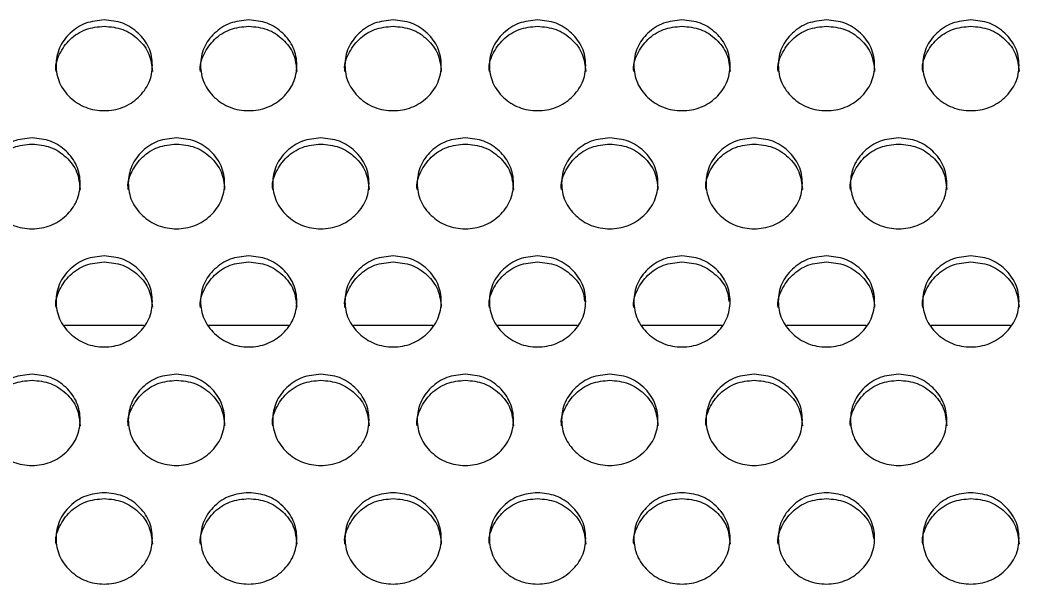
# Model space of a CAD drawing. Header units: millimetres. Extents: x 0.6 to 29.2, y 0.5 to 20.5.
# Drawn here: x 16.568 to 17.121, y 11.804 to 12.116 of the extents above; entities that cross this region are included whole.
import ezdxf

# ---------------------------------------------------------------- set-up
doc = ezdxf.new("R2010")
doc.units = ezdxf.units.MM

msp = doc.modelspace()

# ---------------------------------------------------------------- linework, layer by layer
for p, q in [((16.6367, 11.94654), (16.59267, 11.94654)), ((16.7167, 11.94654), (16.67267, 11.94654)), ((16.7967, 11.94654), (16.75267, 11.94654)), ((16.8767, 11.94654), (16.83267, 11.94654)), ((16.9567, 11.94654), (16.91267, 11.94654)), ((17.0367, 11.94654), (16.99267, 11.94654)), ((17.1167, 11.94654), (17.07267, 11.94654))]:
    msp.add_line(p, q)
for points, knots in [([(16.61468, 12.11568), (16.61819, 12.11535), (16.62521, 12.11468), (16.63397, 12.10871), (16.64011, 12.10053), (16.64197, 12.09061), (16.64011, 12.08071), (16.63398, 12.07246), (16.62522, 12.06669), (16.61468, 12.06494), (16.60415, 12.06669), (16.59538, 12.07246), (16.58926, 12.08071), (16.5874, 12.09061), (16.58926, 12.10052), (16.59539, 12.10871), (16.60415, 12.11466), (16.61117, 12.11534), (16.61468, 12.11568)], [0, 0, 0, 0, 0.062437, 0.124972, 0.18753, 0.249981, 0.31254, 0.374985, 0.437549, 0.499993, 0.562544, 0.624996, 0.687552, 0.750004, 0.812563, 0.87501, 0.937472, 1, 1, 1, 1]), ([(16.69468, 12.11568), (16.69819, 12.11535), (16.70521, 12.11468), (16.71397, 12.10871), (16.72011, 12.10053), (16.72197, 12.09061), (16.72011, 12.08071), (16.71398, 12.07246), (16.70522, 12.06669), (16.69468, 12.06494), (16.68415, 12.06669), (16.67538, 12.07246), (16.66926, 12.08071), (16.6674, 12.09061), (16.66926, 12.10052), (16.67538, 12.10871), (16.68415, 12.11466), (16.69117, 12.11534), (16.69468, 12.11568)], [0, 0, 0, 0, 0.0624372, 0.1249724, 0.1875301, 0.2499806, 0.3125403, 0.3749847, 0.4375488, 0.4999923, 0.5625444, 0.6249967, 0.6875525, 0.7500041, 0.8125628, 0.8750095, 0.9374719, 1, 1, 1, 1]), ([(16.77468, 12.11568), (16.77819, 12.11535), (16.78521, 12.11468), (16.79397, 12.10871), (16.80011, 12.10053), (16.80197, 12.09061), (16.80011, 12.08071), (16.79398, 12.07246), (16.78522, 12.06669), (16.77468, 12.06494), (16.76415, 12.06669), (16.75538, 12.07246), (16.74926, 12.08071), (16.7474, 12.09061), (16.74926, 12.10052), (16.75539, 12.10871), (16.76415, 12.11466), (16.77117, 12.11534), (16.77468, 12.11568)], [0, 0, 0, 0, 0.062437, 0.124972, 0.18753, 0.249981, 0.31254, 0.374985, 0.437549, 0.499993, 0.562545, 0.624997, 0.687553, 0.750004, 0.812563, 0.87501, 0.937472, 1, 1, 1, 1]), ([(16.85468, 12.11568), (16.85819, 12.11535), (16.86521, 12.11468), (16.87397, 12.10871), (16.88011, 12.10053), (16.88197, 12.09061), (16.88011, 12.08071), (16.87398, 12.07246), (16.86522, 12.06669), (16.85468, 12.06494), (16.84415, 12.06669), (16.83538, 12.07246), (16.82926, 12.08071), (16.8274, 12.09061), (16.82926, 12.10052), (16.83539, 12.10871), (16.84415, 12.11466), (16.85117, 12.11534), (16.85468, 12.11568)], [0, 0, 0, 0, 0.062437, 0.124972, 0.18753, 0.249981, 0.31254, 0.374985, 0.437549, 0.499993, 0.562544, 0.624997, 0.687552, 0.750004, 0.812563, 0.875009, 0.937472, 1, 1, 1, 1]), ([(16.93468, 12.11568), (16.93819, 12.11535), (16.94521, 12.11468), (16.95397, 12.10871), (16.96011, 12.10053), (16.96197, 12.09061), (16.96011, 12.08071), (16.95398, 12.07246), (16.94522, 12.06669), (16.93468, 12.06494), (16.92415, 12.06669), (16.91538, 12.07246), (16.90926, 12.08071), (16.9074, 12.09061), (16.90926, 12.10052), (16.91538, 12.10871), (16.92415, 12.11466), (16.93117, 12.11534), (16.93468, 12.11568)], [0, 0, 0, 0, 0.0624372, 0.1249724, 0.1875304, 0.2499808, 0.3125404, 0.3749848, 0.4375489, 0.4999924, 0.5625444, 0.6249968, 0.6875526, 0.7500042, 0.8125628, 0.8750095, 0.9374719, 1, 1, 1, 1]), ([(17.01468, 12.11568), (17.01819, 12.11535), (17.02521, 12.11468), (17.03397, 12.10871), (17.04011, 12.10053), (17.04197, 12.09061), (17.04011, 12.08071), (17.03398, 12.07246), (17.02522, 12.06669), (17.01468, 12.06494), (17.00415, 12.06669), (16.99538, 12.07246), (16.98926, 12.08071), (16.9874, 12.09061), (16.98926, 12.10052), (16.99539, 12.10871), (17.00415, 12.11466), (17.01117, 12.11534), (17.01468, 12.11568)], [0, 0, 0, 0, 0.062437, 0.124972, 0.18753, 0.24998, 0.31254, 0.374985, 0.437548, 0.499993, 0.562545, 0.624996, 0.687552, 0.750004, 0.812563, 0.875009, 0.937471, 1, 1, 1, 1]), ([(17.09468, 12.11568), (17.09819, 12.11535), (17.10521, 12.11468), (17.11397, 12.10871), (17.12011, 12.10053), (17.12197, 12.09061), (17.12011, 12.08071), (17.11398, 12.07246), (17.10522, 12.06669), (17.09468, 12.06494), (17.08415, 12.06669), (17.07538, 12.07246), (17.06926, 12.08071), (17.0674, 12.09061), (17.06926, 12.10052), (17.07538, 12.10871), (17.08415, 12.11466), (17.09117, 12.11534), (17.09468, 12.11568)], [0, 0, 0, 0, 0.062437, 0.124972, 0.18753, 0.249981, 0.31254, 0.374985, 0.437549, 0.499992, 0.562544, 0.624997, 0.687552, 0.750004, 0.812563, 0.875009, 0.937472, 1, 1, 1, 1]), ([(16.58802, 12.08718), (16.58802, 12.08719), (16.58737, 12.09041), (16.58956, 12.09715), (16.59531, 12.10528), (16.60417, 12.11124), (16.61118, 12.11191), (16.61468, 12.11225)], [0, 0, 0, 0, 0.000448, 0.25049, 0.500133, 0.749908, 1, 1, 1, 1]), ([(16.61468, 12.11225), (16.61819, 12.11192), (16.62522, 12.11125), (16.63393, 12.10529), (16.64027, 12.09712), (16.64099, 12.09052), (16.64135, 12.08722)], [0, 0, 0, 0, 0.249958, 0.500262, 0.750581, 1, 1, 1, 1]), ([(16.66802, 12.08718), (16.66802, 12.08719), (16.66737, 12.09041), (16.66956, 12.09715), (16.67531, 12.10528), (16.68417, 12.11124), (16.69118, 12.11191), (16.69468, 12.11225)], [0, 0, 0, 0, 0.000448, 0.250489, 0.500133, 0.749908, 1, 1, 1, 1]), ([(16.69468, 12.11225), (16.69819, 12.11192), (16.70522, 12.11125), (16.71393, 12.10529), (16.72027, 12.09712), (16.72099, 12.09052), (16.72135, 12.08722)], [0, 0, 0, 0, 0.24996, 0.500262, 0.750582, 1, 1, 1, 1]), ([(16.74802, 12.08718), (16.74802, 12.08719), (16.74737, 12.09041), (16.74956, 12.09715), (16.75531, 12.10528), (16.76417, 12.11124), (16.77118, 12.11191), (16.77468, 12.11225)], [0, 0, 0, 0, 0.000448, 0.25049, 0.500134, 0.749908, 1, 1, 1, 1]), ([(16.77468, 12.11225), (16.77819, 12.11192), (16.78522, 12.11125), (16.79393, 12.10529), (16.80027, 12.09712), (16.80099, 12.09052), (16.80135, 12.08722)], [0, 0, 0, 0, 0.24996, 0.500261, 0.750582, 1, 1, 1, 1]), ([(16.82802, 12.08718), (16.82802, 12.08719), (16.82737, 12.09041), (16.82956, 12.09715), (16.83531, 12.10528), (16.84417, 12.11124), (16.85118, 12.11191), (16.85468, 12.11225)], [0, 0, 0, 0, 0.000448, 0.250489, 0.500133, 0.749908, 1, 1, 1, 1]), ([(16.85468, 12.11225), (16.85819, 12.11192), (16.86522, 12.11125), (16.87393, 12.10529), (16.88027, 12.09712), (16.88099, 12.09052), (16.88135, 12.08722)], [0, 0, 0, 0, 0.249958, 0.500262, 0.750581, 1, 1, 1, 1]), ([(16.90802, 12.08718), (16.90802, 12.08719), (16.90737, 12.09041), (16.90956, 12.09715), (16.91531, 12.10528), (16.92417, 12.11124), (16.93118, 12.11191), (16.93468, 12.11225)], [0, 0, 0, 0, 0.000448, 0.250489, 0.500133, 0.749908, 1, 1, 1, 1]), ([(16.93468, 12.11225), (16.93819, 12.11192), (16.94522, 12.11125), (16.95393, 12.10529), (16.96027, 12.09712), (16.96099, 12.09052), (16.96135, 12.08722)], [0, 0, 0, 0, 0.24996, 0.500262, 0.750582, 1, 1, 1, 1]), ([(16.98802, 12.08718), (16.98802, 12.08719), (16.98737, 12.09041), (16.98956, 12.09715), (16.99531, 12.10528), (17.00417, 12.11124), (17.01118, 12.11191), (17.01468, 12.11225)], [0, 0, 0, 0, 0.000448, 0.25049, 0.500133, 0.749906, 1, 1, 1, 1]), ([(17.01468, 12.11225), (17.01819, 12.11192), (17.02522, 12.11125), (17.03393, 12.10529), (17.04027, 12.09712), (17.04099, 12.09052), (17.04135, 12.08722)], [0, 0, 0, 0, 0.249958, 0.500262, 0.750581, 1, 1, 1, 1]), ([(17.06802, 12.08718), (17.06802, 12.08719), (17.06737, 12.09041), (17.06956, 12.09715), (17.07531, 12.10528), (17.08417, 12.11124), (17.09118, 12.11191), (17.09468, 12.11225)], [0, 0, 0, 0, 0.000448, 0.250489, 0.500133, 0.749908, 1, 1, 1, 1]), ([(17.09468, 12.11225), (17.09819, 12.11192), (17.10522, 12.11125), (17.11393, 12.10529), (17.12027, 12.09712), (17.12099, 12.09052), (17.12135, 12.08722)], [0, 0, 0, 0, 0.249958, 0.500262, 0.750581, 1, 1, 1, 1]), ([(16.54802, 12.02192), (16.54802, 12.02192), (16.54736, 12.02514), (16.54956, 12.03191), (16.55531, 12.04004), (16.56417, 12.04601), (16.57118, 12.04669), (16.57468, 12.04703)], [0, 0, 0, 0, 0.0004435, 0.2504867, 0.5001319, 0.7499054, 1, 1, 1, 1]), ([(16.57468, 12.05041), (16.57819, 12.05008), (16.58521, 12.04941), (16.59397, 12.04343), (16.60011, 12.03523), (16.60197, 12.02529), (16.60011, 12.01538), (16.59398, 12.00711), (16.58522, 12.00133), (16.57468, 11.99957), (16.56415, 12.00133), (16.55538, 12.00711), (16.54926, 12.01537), (16.5474, 12.0253), (16.54926, 12.03523), (16.55538, 12.04343), (16.56415, 12.04939), (16.57117, 12.05007), (16.57468, 12.05041)], [0, 0, 0, 0, 0.0624365, 0.1249726, 0.1875295, 0.2499802, 0.3125399, 0.3749843, 0.4375481, 0.4999924, 0.5625446, 0.6249967, 0.6875525, 0.7500041, 0.8125631, 0.8750103, 0.9374712, 1, 1, 1, 1]), ([(16.57468, 12.04703), (16.57819, 12.0467), (16.58522, 12.04603), (16.59393, 12.04006), (16.60027, 12.03187), (16.60099, 12.02526), (16.60135, 12.02196)], [0, 0, 0, 0, 0.249959, 0.500263, 0.750584, 1, 1, 1, 1]), ([(16.62802, 12.02192), (16.62802, 12.02192), (16.62736, 12.02514), (16.62956, 12.03191), (16.63531, 12.04004), (16.64417, 12.04601), (16.65118, 12.04669), (16.65468, 12.04703)], [0, 0, 0, 0, 0.000444, 0.250486, 0.500132, 0.749908, 1, 1, 1, 1]), ([(16.65468, 12.05041), (16.65819, 12.05008), (16.66521, 12.04941), (16.67397, 12.04343), (16.68011, 12.03523), (16.68197, 12.02529), (16.68011, 12.01538), (16.67398, 12.00711), (16.66522, 12.00133), (16.65468, 11.99957), (16.64415, 12.00133), (16.63538, 12.00711), (16.62926, 12.01537), (16.6274, 12.0253), (16.62926, 12.03523), (16.63538, 12.04343), (16.64415, 12.04939), (16.65117, 12.05007), (16.65468, 12.05041)], [0, 0, 0, 0, 0.062437, 0.124973, 0.18753, 0.24998, 0.31254, 0.374984, 0.437548, 0.499992, 0.562544, 0.624997, 0.687552, 0.750004, 0.812563, 0.87501, 0.937472, 1, 1, 1, 1]), ([(16.65468, 12.04703), (16.65819, 12.0467), (16.66522, 12.04603), (16.67393, 12.04006), (16.68027, 12.03187), (16.68099, 12.02526), (16.68135, 12.02196)], [0, 0, 0, 0, 0.249959, 0.500263, 0.750584, 1, 1, 1, 1]), ([(16.70802, 12.02192), (16.70802, 12.02192), (16.70736, 12.02514), (16.70956, 12.03191), (16.71531, 12.04004), (16.72417, 12.04601), (16.73118, 12.04669), (16.73468, 12.04703)], [0, 0, 0, 0, 0.000444, 0.250487, 0.500133, 0.749907, 1, 1, 1, 1]), ([(16.73468, 12.05041), (16.73819, 12.05008), (16.74521, 12.04941), (16.75397, 12.04343), (16.76011, 12.03523), (16.76197, 12.02529), (16.76011, 12.01538), (16.75398, 12.00711), (16.74522, 12.00133), (16.73468, 11.99957), (16.72415, 12.00133), (16.71538, 12.00711), (16.70926, 12.01537), (16.7074, 12.0253), (16.70926, 12.03523), (16.71538, 12.04343), (16.72415, 12.04939), (16.73117, 12.05007), (16.73468, 12.05041)], [0, 0, 0, 0, 0.062437, 0.124973, 0.18753, 0.249981, 0.31254, 0.374984, 0.437549, 0.499993, 0.562545, 0.624997, 0.687553, 0.750004, 0.812563, 0.875011, 0.937472, 1, 1, 1, 1]), ([(16.73468, 12.04703), (16.73819, 12.0467), (16.74522, 12.04603), (16.75393, 12.04006), (16.76027, 12.03187), (16.76099, 12.02526), (16.76135, 12.02196)], [0, 0, 0, 0, 0.249961, 0.500263, 0.750585, 1, 1, 1, 1]), ([(16.78802, 12.02192), (16.78802, 12.02192), (16.78736, 12.02514), (16.78956, 12.03191), (16.79531, 12.04004), (16.80417, 12.04601), (16.81118, 12.04669), (16.81468, 12.04703)], [0, 0, 0, 0, 0.000444, 0.250487, 0.500132, 0.749908, 1, 1, 1, 1]), ([(16.81468, 12.05041), (16.81819, 12.05008), (16.82521, 12.04941), (16.83397, 12.04343), (16.84011, 12.03523), (16.84197, 12.02529), (16.84011, 12.01538), (16.83398, 12.00711), (16.82522, 12.00133), (16.81468, 11.99957), (16.80415, 12.00133), (16.79538, 12.00711), (16.78926, 12.01537), (16.7874, 12.0253), (16.78926, 12.03523), (16.79538, 12.04343), (16.80415, 12.04939), (16.81117, 12.05007), (16.81468, 12.05041)], [0, 0, 0, 0, 0.062437, 0.124973, 0.18753, 0.24998, 0.31254, 0.374984, 0.437548, 0.499993, 0.562544, 0.624997, 0.687552, 0.750004, 0.812563, 0.87501, 0.937472, 1, 1, 1, 1]), ([(16.81468, 12.04703), (16.81819, 12.0467), (16.82522, 12.04603), (16.83393, 12.04006), (16.84027, 12.03187), (16.84099, 12.02526), (16.84135, 12.02196)], [0, 0, 0, 0, 0.249959, 0.500263, 0.750584, 1, 1, 1, 1]), ([(16.86802, 12.02192), (16.86802, 12.02192), (16.86736, 12.02514), (16.86956, 12.03191), (16.87531, 12.04004), (16.88417, 12.04601), (16.89118, 12.04669), (16.89468, 12.04703)], [0, 0, 0, 0, 0.000444, 0.250486, 0.500132, 0.749908, 1, 1, 1, 1]), ([(16.89468, 12.05041), (16.89819, 12.05008), (16.90521, 12.04941), (16.91397, 12.04343), (16.92011, 12.03523), (16.92197, 12.02529), (16.92011, 12.01538), (16.91398, 12.00711), (16.90522, 12.00133), (16.89468, 11.99957), (16.88415, 12.00133), (16.87538, 12.00711), (16.86926, 12.01537), (16.8674, 12.0253), (16.86926, 12.03523), (16.87538, 12.04343), (16.88415, 12.04939), (16.89117, 12.05007), (16.89468, 12.05041)], [0, 0, 0, 0, 0.062437, 0.124973, 0.18753, 0.24998, 0.31254, 0.374985, 0.437548, 0.499992, 0.562544, 0.624997, 0.687553, 0.750004, 0.812563, 0.87501, 0.937472, 1, 1, 1, 1]), ([(16.89468, 12.04703), (16.89819, 12.0467), (16.90522, 12.04603), (16.91393, 12.04006), (16.92027, 12.03187), (16.92099, 12.02526), (16.92135, 12.02196)], [0, 0, 0, 0, 0.2499615, 0.5002637, 0.7505843, 1, 1, 1, 1]), ([(16.94802, 12.02192), (16.94802, 12.02192), (16.94736, 12.02514), (16.94956, 12.03191), (16.95531, 12.04004), (16.96417, 12.04601), (16.97118, 12.04669), (16.97468, 12.04703)], [0, 0, 0, 0, 0.000444, 0.250487, 0.500133, 0.749907, 1, 1, 1, 1]), ([(16.97468, 12.05041), (16.97819, 12.05008), (16.98521, 12.04941), (16.99397, 12.04343), (17.00011, 12.03523), (17.00197, 12.02529), (17.00011, 12.01538), (16.99398, 12.00711), (16.98522, 12.00133), (16.97468, 11.99957), (16.96415, 12.00133), (16.95538, 12.00711), (16.94926, 12.01537), (16.9474, 12.0253), (16.94926, 12.03523), (16.95538, 12.04343), (16.96415, 12.04939), (16.97117, 12.05007), (16.97468, 12.05041)], [0, 0, 0, 0, 0.062437, 0.124973, 0.18753, 0.249981, 0.31254, 0.374984, 0.437548, 0.499993, 0.562545, 0.624997, 0.687553, 0.750005, 0.812563, 0.875011, 0.937472, 1, 1, 1, 1]), ([(16.97468, 12.04703), (16.97819, 12.0467), (16.98522, 12.04603), (16.99393, 12.04006), (17.00027, 12.03187), (17.00099, 12.02526), (17.00135, 12.02196)], [0, 0, 0, 0, 0.249961, 0.500263, 0.750585, 1, 1, 1, 1]), ([(17.02802, 12.02192), (17.02802, 12.02192), (17.02736, 12.02514), (17.02956, 12.03191), (17.03531, 12.04004), (17.04417, 12.04601), (17.05118, 12.04669), (17.05468, 12.04703)], [0, 0, 0, 0, 0.000444, 0.250487, 0.500132, 0.749908, 1, 1, 1, 1]), ([(17.05468, 12.05041), (17.05819, 12.05008), (17.06521, 12.04941), (17.07397, 12.04343), (17.08011, 12.03523), (17.08197, 12.02529), (17.08011, 12.01538), (17.07398, 12.00711), (17.06522, 12.00133), (17.05468, 11.99957), (17.04415, 12.00133), (17.03538, 12.00711), (17.02926, 12.01537), (17.0274, 12.0253), (17.02926, 12.03523), (17.03538, 12.04343), (17.04415, 12.04939), (17.05117, 12.05007), (17.05468, 12.05041)], [0, 0, 0, 0, 0.062437, 0.124973, 0.18753, 0.24998, 0.31254, 0.374984, 0.437548, 0.499993, 0.562544, 0.624997, 0.687552, 0.750004, 0.812563, 0.87501, 0.937472, 1, 1, 1, 1]), ([(17.05468, 12.04703), (17.05819, 12.0467), (17.06522, 12.04603), (17.07393, 12.04006), (17.08027, 12.03187), (17.08099, 12.02526), (17.08135, 12.02196)], [0, 0, 0, 0, 0.249959, 0.500263, 0.750584, 1, 1, 1, 1]), ([(16.58802, 11.95662), (16.58802, 11.95663), (16.58737, 11.95986), (16.58956, 11.96663), (16.59531, 11.97479), (16.60417, 11.98077), (16.61118, 11.98145), (16.61468, 11.98179)], [0, 0, 0, 0, 0.000446, 0.250487, 0.50013, 0.749908, 1, 1, 1, 1]), ([(16.61468, 11.98512), (16.61819, 11.98478), (16.62521, 11.98411), (16.63397, 11.97812), (16.64011, 11.96991), (16.64197, 11.95995), (16.64011, 11.95002), (16.63398, 11.94174), (16.62522, 11.93595), (16.61468, 11.93419), (16.60415, 11.93595), (16.59538, 11.94174), (16.58926, 11.95002), (16.5874, 11.95996), (16.58926, 11.96991), (16.59539, 11.97812), (16.60415, 11.98409), (16.61117, 11.98478), (16.61468, 11.98512)], [0, 0, 0, 0, 0.062437, 0.124973, 0.18753, 0.24998, 0.31254, 0.374984, 0.437548, 0.499992, 0.562544, 0.624997, 0.687552, 0.750004, 0.812563, 0.87501, 0.937472, 1, 1, 1, 1]), ([(16.61468, 11.98179), (16.61819, 11.98145), (16.62522, 11.98078), (16.63393, 11.9748), (16.64027, 11.96659), (16.64099, 11.95997), (16.64135, 11.95667)], [0, 0, 0, 0, 0.249959, 0.500262, 0.750581, 1, 1, 1, 1]), ([(16.66802, 11.95662), (16.66802, 11.95663), (16.66737, 11.95986), (16.66956, 11.96663), (16.67531, 11.97479), (16.68417, 11.98077), (16.69118, 11.98145), (16.69468, 11.98179)], [0, 0, 0, 0, 0.0004464, 0.2504866, 0.5001297, 0.7499075, 1, 1, 1, 1]), ([(16.69468, 11.98512), (16.69819, 11.98478), (16.70521, 11.98411), (16.71397, 11.97812), (16.72011, 11.96991), (16.72197, 11.95995), (16.72011, 11.95002), (16.71398, 11.94174), (16.70522, 11.93595), (16.69468, 11.93419), (16.68415, 11.93595), (16.67538, 11.94174), (16.66926, 11.95002), (16.6674, 11.95996), (16.66926, 11.96991), (16.67538, 11.97812), (16.68415, 11.98409), (16.69117, 11.98478), (16.69468, 11.98512)], [0, 0, 0, 0, 0.062437, 0.124973, 0.18753, 0.24998, 0.31254, 0.374984, 0.437548, 0.499992, 0.562544, 0.624997, 0.687552, 0.750004, 0.812563, 0.87501, 0.937472, 1, 1, 1, 1]), ([(16.69468, 11.98179), (16.69819, 11.98145), (16.70522, 11.98078), (16.71393, 11.9748), (16.72027, 11.96659), (16.72099, 11.95997), (16.72135, 11.95667)], [0, 0, 0, 0, 0.249961, 0.500262, 0.750581, 1, 1, 1, 1]), ([(16.74802, 11.95662), (16.74802, 11.95663), (16.74737, 11.95986), (16.74956, 11.96663), (16.75531, 11.97479), (16.76417, 11.98077), (16.77118, 11.98145), (16.77468, 11.98179)], [0, 0, 0, 0, 0.000446, 0.250487, 0.500131, 0.749907, 1, 1, 1, 1]), ([(16.77468, 11.98512), (16.77819, 11.98478), (16.78521, 11.98411), (16.79397, 11.97812), (16.80011, 11.96991), (16.80197, 11.95995), (16.80011, 11.95002), (16.79398, 11.94174), (16.78522, 11.93595), (16.77468, 11.93419), (16.76415, 11.93595), (16.75538, 11.94174), (16.74926, 11.95002), (16.7474, 11.95996), (16.74926, 11.96991), (16.75539, 11.97812), (16.76415, 11.98409), (16.77117, 11.98478), (16.77468, 11.98512)], [0, 0, 0, 0, 0.062437, 0.124973, 0.18753, 0.249981, 0.31254, 0.374984, 0.437548, 0.499992, 0.562544, 0.624997, 0.687552, 0.750004, 0.812564, 0.87501, 0.937472, 1, 1, 1, 1]), ([(16.77468, 11.98179), (16.77819, 11.98145), (16.78522, 11.98078), (16.79393, 11.9748), (16.80027, 11.96659), (16.80099, 11.95997), (16.80135, 11.95667)], [0, 0, 0, 0, 0.249961, 0.500261, 0.750582, 1, 1, 1, 1]), ([(16.82802, 11.95662), (16.82802, 11.95663), (16.82737, 11.95986), (16.82956, 11.96663), (16.83531, 11.97479), (16.84417, 11.98077), (16.85118, 11.98145), (16.85468, 11.98179)], [0, 0, 0, 0, 0.0004464, 0.2504866, 0.5001297, 0.7499075, 1, 1, 1, 1]), ([(16.85468, 11.98512), (16.85819, 11.98478), (16.86521, 11.98411), (16.87397, 11.97812), (16.88011, 11.96991), (16.88197, 11.95995), (16.88011, 11.95002), (16.87398, 11.94174), (16.86522, 11.93595), (16.85468, 11.93419), (16.84415, 11.93595), (16.83538, 11.94174), (16.82926, 11.95002), (16.8274, 11.95996), (16.82926, 11.96991), (16.83539, 11.97812), (16.84415, 11.98409), (16.85117, 11.98478), (16.85468, 11.98512)], [0, 0, 0, 0, 0.062437, 0.124973, 0.18753, 0.24998, 0.31254, 0.374984, 0.437548, 0.499992, 0.562544, 0.624997, 0.687552, 0.750004, 0.812563, 0.87501, 0.937472, 1, 1, 1, 1]), ([(16.85468, 11.98179), (16.8582, 11.98146), (16.86524, 11.98079), (16.87388, 11.97478), (16.87974, 11.96755), (16.88043, 11.96204), (16.8807, 11.95984)], [0, 0, 0, 0, 0.2723439, 0.5450622, 0.8177989, 1, 1, 1, 1]), ([(16.90802, 11.95662), (16.90802, 11.95663), (16.90737, 11.95986), (16.90956, 11.96663), (16.91531, 11.97479), (16.92417, 11.98077), (16.93118, 11.98145), (16.93468, 11.98179)], [0, 0, 0, 0, 0.0004464, 0.2504866, 0.5001297, 0.7499075, 1, 1, 1, 1]), ([(16.93468, 11.98512), (16.93819, 11.98478), (16.94521, 11.98411), (16.95397, 11.97812), (16.96011, 11.96991), (16.96197, 11.95995), (16.96011, 11.95002), (16.95398, 11.94174), (16.94522, 11.93595), (16.93468, 11.93419), (16.92415, 11.93595), (16.91538, 11.94174), (16.90926, 11.95002), (16.9074, 11.95996), (16.90926, 11.96991), (16.91538, 11.97812), (16.92415, 11.98409), (16.93117, 11.98478), (16.93468, 11.98512)], [0, 0, 0, 0, 0.062437, 0.124973, 0.18753, 0.24998, 0.31254, 0.374984, 0.437548, 0.499992, 0.562544, 0.624997, 0.687552, 0.750004, 0.812563, 0.87501, 0.937472, 1, 1, 1, 1]), ([(16.93468, 11.98179), (16.9382, 11.98146), (16.94524, 11.98079), (16.95388, 11.97478), (16.95974, 11.96755), (16.96043, 11.96204), (16.9607, 11.95984)], [0, 0, 0, 0, 0.272346, 0.545062, 0.8178, 1, 1, 1, 1]), ([(16.98802, 11.95662), (16.98802, 11.95663), (16.98737, 11.95986), (16.98956, 11.96663), (16.99531, 11.97479), (17.00417, 11.98077), (17.01118, 11.98145), (17.01468, 11.98179)], [0, 0, 0, 0, 0.000446, 0.250487, 0.50013, 0.749905, 1, 1, 1, 1]), ([(17.01468, 11.98512), (17.01819, 11.98478), (17.02521, 11.98411), (17.03397, 11.97812), (17.04011, 11.96991), (17.04197, 11.95995), (17.04011, 11.95002), (17.03398, 11.94174), (17.02522, 11.93595), (17.01468, 11.93419), (17.00415, 11.93595), (16.99538, 11.94174), (16.98926, 11.95002), (16.9874, 11.95996), (16.98926, 11.96991), (16.99539, 11.97812), (17.00415, 11.98409), (17.01117, 11.98478), (17.01468, 11.98512)], [0, 0, 0, 0, 0.062437, 0.124973, 0.18753, 0.24998, 0.312539, 0.374984, 0.437548, 0.499992, 0.562544, 0.624997, 0.687552, 0.750004, 0.812563, 0.87501, 0.937471, 1, 1, 1, 1]), ([(17.01468, 11.98179), (17.01819, 11.98145), (17.02522, 11.98078), (17.03393, 11.9748), (17.04027, 11.96659), (17.04099, 11.95997), (17.04135, 11.95667)], [0, 0, 0, 0, 0.249959, 0.500262, 0.750581, 1, 1, 1, 1]), ([(17.06802, 11.95662), (17.06802, 11.95663), (17.06737, 11.95986), (17.06956, 11.96663), (17.07531, 11.97479), (17.08417, 11.98077), (17.09118, 11.98145), (17.09468, 11.98179)], [0, 0, 0, 0, 0.0004464, 0.2504866, 0.5001297, 0.7499075, 1, 1, 1, 1]), ([(17.09468, 11.98512), (17.09819, 11.98478), (17.10521, 11.98411), (17.11397, 11.97812), (17.12011, 11.96991), (17.12197, 11.95995), (17.12011, 11.95002), (17.11398, 11.94174), (17.10522, 11.93595), (17.09468, 11.93419), (17.08415, 11.93595), (17.07538, 11.94174), (17.06926, 11.95002), (17.0674, 11.95996), (17.06926, 11.96991), (17.07538, 11.97812), (17.08415, 11.98409), (17.09117, 11.98478), (17.09468, 11.98512)], [0, 0, 0, 0, 0.062437, 0.124973, 0.18753, 0.24998, 0.31254, 0.374984, 0.437548, 0.499992, 0.562544, 0.624997, 0.687552, 0.750004, 0.812563, 0.87501, 0.937472, 1, 1, 1, 1]), ([(17.09468, 11.98179), (17.09819, 11.98145), (17.10522, 11.98078), (17.11393, 11.9748), (17.12027, 11.96659), (17.12099, 11.95997), (17.12135, 11.95667)], [0, 0, 0, 0, 0.249959, 0.500262, 0.750581, 1, 1, 1, 1]), ([(16.57468, 11.91961), (16.57819, 11.91927), (16.58521, 11.9186), (16.59397, 11.9126), (16.60011, 11.90437), (16.60197, 11.8944), (16.60011, 11.88444), (16.59398, 11.87615), (16.58522, 11.87035), (16.57468, 11.86858), (16.56415, 11.87035), (16.55538, 11.87615), (16.54926, 11.88444), (16.5474, 11.8944), (16.54926, 11.90437), (16.55539, 11.9126), (16.56415, 11.91858), (16.57117, 11.91927), (16.57468, 11.91961)], [0, 0, 0, 0, 0.062437, 0.124973, 0.18753, 0.24998, 0.312539, 0.374985, 0.437548, 0.499992, 0.562544, 0.624996, 0.687553, 0.750005, 0.812563, 0.87501, 0.937471, 1, 1, 1, 1]), ([(16.65468, 11.91961), (16.65819, 11.91927), (16.66521, 11.9186), (16.67397, 11.9126), (16.68011, 11.90437), (16.68197, 11.8944), (16.68011, 11.88444), (16.67398, 11.87615), (16.66522, 11.87035), (16.65468, 11.86858), (16.64415, 11.87035), (16.63538, 11.87615), (16.62926, 11.88444), (16.6274, 11.8944), (16.62926, 11.90437), (16.63539, 11.9126), (16.64415, 11.91858), (16.65117, 11.91927), (16.65468, 11.91961)], [0, 0, 0, 0, 0.0624366, 0.1249727, 0.1875305, 0.2499803, 0.3125397, 0.374985, 0.4375485, 0.4999921, 0.5625441, 0.6249967, 0.687553, 0.7500047, 0.8125634, 0.8750096, 0.9374718, 1, 1, 1, 1]), ([(16.73468, 11.91961), (16.73819, 11.91927), (16.74521, 11.9186), (16.75397, 11.9126), (16.76011, 11.90437), (16.76197, 11.8944), (16.76011, 11.88444), (16.75398, 11.87615), (16.74522, 11.87035), (16.73468, 11.86858), (16.72415, 11.87035), (16.71538, 11.87615), (16.70926, 11.88444), (16.7074, 11.8944), (16.70926, 11.90437), (16.71539, 11.9126), (16.72415, 11.91858), (16.73117, 11.91927), (16.73468, 11.91961)], [0, 0, 0, 0, 0.062437, 0.124973, 0.187531, 0.249981, 0.31254, 0.374985, 0.437549, 0.499993, 0.562545, 0.624997, 0.687553, 0.750005, 0.812564, 0.87501, 0.937472, 1, 1, 1, 1]), ([(16.81468, 11.91961), (16.81819, 11.91927), (16.82521, 11.9186), (16.83397, 11.9126), (16.84011, 11.90437), (16.84197, 11.8944), (16.84011, 11.88444), (16.83398, 11.87615), (16.82522, 11.87035), (16.81468, 11.86858), (16.80415, 11.87035), (16.79538, 11.87615), (16.78926, 11.88444), (16.7874, 11.8944), (16.78926, 11.90437), (16.79539, 11.9126), (16.80415, 11.91858), (16.81117, 11.91927), (16.81468, 11.91961)], [0, 0, 0, 0, 0.062437, 0.124973, 0.18753, 0.24998, 0.31254, 0.374985, 0.437548, 0.499993, 0.562544, 0.624997, 0.687553, 0.750005, 0.812563, 0.87501, 0.937472, 1, 1, 1, 1]), ([(16.89468, 11.91961), (16.89819, 11.91927), (16.90521, 11.9186), (16.91397, 11.9126), (16.92011, 11.90437), (16.92197, 11.8944), (16.92011, 11.88444), (16.91398, 11.87615), (16.90522, 11.87035), (16.89468, 11.86858), (16.88415, 11.87035), (16.87538, 11.87615), (16.86926, 11.88444), (16.8674, 11.8944), (16.86926, 11.90437), (16.87539, 11.9126), (16.88415, 11.91858), (16.89117, 11.91927), (16.89468, 11.91961)], [0, 0, 0, 0, 0.0624372, 0.1249728, 0.1875306, 0.2499804, 0.3125397, 0.374985, 0.4375486, 0.4999921, 0.5625442, 0.6249967, 0.6875531, 0.7500047, 0.8125635, 0.8750096, 0.9374718, 1, 1, 1, 1]), ([(16.97468, 11.91961), (16.97819, 11.91927), (16.98521, 11.9186), (16.99397, 11.9126), (17.00011, 11.90437), (17.00197, 11.8944), (17.00011, 11.88444), (16.99398, 11.87615), (16.98522, 11.87035), (16.97468, 11.86858), (16.96415, 11.87035), (16.95538, 11.87615), (16.94926, 11.88444), (16.9474, 11.8944), (16.94926, 11.90437), (16.95539, 11.9126), (16.96415, 11.91858), (16.97117, 11.91927), (16.97468, 11.91961)], [0, 0, 0, 0, 0.062437, 0.124973, 0.187531, 0.249981, 0.31254, 0.374985, 0.437548, 0.499993, 0.562545, 0.624997, 0.687553, 0.750005, 0.812564, 0.87501, 0.937472, 1, 1, 1, 1]), ([(17.05468, 11.91961), (17.05819, 11.91927), (17.06521, 11.9186), (17.07397, 11.9126), (17.08011, 11.90437), (17.08197, 11.8944), (17.08011, 11.88444), (17.07398, 11.87615), (17.06522, 11.87035), (17.05468, 11.86858), (17.04415, 11.87035), (17.03538, 11.87615), (17.02926, 11.88444), (17.0274, 11.8944), (17.02926, 11.90437), (17.03539, 11.9126), (17.04415, 11.91858), (17.05117, 11.91927), (17.05468, 11.91961)], [0, 0, 0, 0, 0.062437, 0.124973, 0.18753, 0.24998, 0.31254, 0.374985, 0.437548, 0.499993, 0.562544, 0.624997, 0.687553, 0.750005, 0.812563, 0.87501, 0.937472, 1, 1, 1, 1]), ([(16.54802, 11.89112), (16.54802, 11.89112), (16.54737, 11.89436), (16.54956, 11.90114), (16.55531, 11.90931), (16.56417, 11.9153), (16.57118, 11.91599), (16.57468, 11.91633)], [0, 0, 0, 0, 0.0004464, 0.2504899, 0.5001344, 0.749905, 1, 1, 1, 1]), ([(16.57468, 11.91633), (16.57819, 11.91599), (16.58522, 11.91532), (16.59393, 11.90932), (16.60027, 11.90111), (16.60099, 11.89447), (16.60135, 11.89116)], [0, 0, 0, 0, 0.249958, 0.500262, 0.750581, 1, 1, 1, 1]), ([(16.62802, 11.89112), (16.62802, 11.89112), (16.62737, 11.89436), (16.62956, 11.90114), (16.63531, 11.90931), (16.64417, 11.9153), (16.65118, 11.91599), (16.65468, 11.91633)], [0, 0, 0, 0, 0.000446, 0.25049, 0.500134, 0.749907, 1, 1, 1, 1]), ([(16.65468, 11.91633), (16.65819, 11.91599), (16.66522, 11.91532), (16.67393, 11.90932), (16.68027, 11.90111), (16.68099, 11.89447), (16.68135, 11.89116)], [0, 0, 0, 0, 0.249958, 0.500262, 0.750581, 1, 1, 1, 1]), ([(16.70802, 11.89112), (16.70802, 11.89112), (16.70737, 11.89436), (16.70956, 11.90114), (16.71531, 11.90931), (16.72417, 11.9153), (16.73118, 11.91599), (16.73468, 11.91633)], [0, 0, 0, 0, 0.0004464, 0.2504898, 0.500136, 0.749907, 1, 1, 1, 1]), ([(16.73468, 11.91633), (16.73819, 11.91599), (16.74522, 11.91532), (16.75393, 11.90932), (16.76027, 11.90111), (16.76099, 11.89447), (16.76135, 11.89116)], [0, 0, 0, 0, 0.2499602, 0.5002612, 0.7505817, 1, 1, 1, 1]), ([(16.78802, 11.89112), (16.78802, 11.89112), (16.78737, 11.89436), (16.78956, 11.90114), (16.79531, 11.90931), (16.80417, 11.9153), (16.81118, 11.91599), (16.81468, 11.91633)], [0, 0, 0, 0, 0.000446, 0.25049, 0.500135, 0.749907, 1, 1, 1, 1]), ([(16.81468, 11.91633), (16.81819, 11.91599), (16.82522, 11.91532), (16.83393, 11.90932), (16.84027, 11.90111), (16.84099, 11.89447), (16.84135, 11.89116)], [0, 0, 0, 0, 0.249958, 0.500262, 0.750581, 1, 1, 1, 1]), ([(16.86802, 11.89112), (16.86802, 11.89112), (16.86737, 11.89436), (16.86956, 11.90114), (16.87531, 11.90931), (16.88417, 11.9153), (16.89118, 11.91599), (16.89468, 11.91633)], [0, 0, 0, 0, 0.000446, 0.25049, 0.500134, 0.749907, 1, 1, 1, 1]), ([(16.89468, 11.91633), (16.89819, 11.91599), (16.90522, 11.91532), (16.91393, 11.90932), (16.92027, 11.90111), (16.92099, 11.89447), (16.92135, 11.89116)], [0, 0, 0, 0, 0.249961, 0.500262, 0.750581, 1, 1, 1, 1]), ([(16.94802, 11.89112), (16.94802, 11.89112), (16.94737, 11.89436), (16.94956, 11.90114), (16.95531, 11.90931), (16.96417, 11.9153), (16.97118, 11.91599), (16.97468, 11.91633)], [0, 0, 0, 0, 0.0004464, 0.2504898, 0.500136, 0.749907, 1, 1, 1, 1]), ([(16.97468, 11.91633), (16.97819, 11.91599), (16.98522, 11.91532), (16.99393, 11.90932), (17.00027, 11.90111), (17.00099, 11.89447), (17.00135, 11.89116)], [0, 0, 0, 0, 0.2499602, 0.5002612, 0.7505817, 1, 1, 1, 1]), ([(17.02802, 11.89112), (17.02802, 11.89112), (17.02737, 11.89436), (17.02956, 11.90114), (17.03531, 11.90931), (17.04417, 11.9153), (17.05118, 11.91599), (17.05468, 11.91633)], [0, 0, 0, 0, 0.000446, 0.25049, 0.500135, 0.749907, 1, 1, 1, 1]), ([(17.05468, 11.91633), (17.05819, 11.91599), (17.06522, 11.91532), (17.07393, 11.90932), (17.08027, 11.90111), (17.08099, 11.89447), (17.08135, 11.89116)], [0, 0, 0, 0, 0.249958, 0.500262, 0.750581, 1, 1, 1, 1]), ([(16.61468, 11.85408), (16.61819, 11.85374), (16.62521, 11.85307), (16.63397, 11.84705), (16.64011, 11.83881), (16.64197, 11.82882), (16.64011, 11.81885), (16.63398, 11.81054), (16.62522, 11.80473), (16.61468, 11.80296), (16.60415, 11.80473), (16.59538, 11.81054), (16.58926, 11.81885), (16.5874, 11.82882), (16.58926, 11.83881), (16.59539, 11.84705), (16.60415, 11.85305), (16.61117, 11.85373), (16.61468, 11.85408)], [0, 0, 0, 0, 0.062437, 0.124973, 0.18753, 0.24998, 0.31254, 0.374985, 0.437548, 0.499992, 0.562544, 0.624997, 0.687552, 0.750004, 0.812564, 0.87501, 0.937472, 1, 1, 1, 1]), ([(16.69468, 11.85408), (16.69819, 11.85374), (16.70521, 11.85307), (16.71397, 11.84705), (16.72011, 11.83881), (16.72197, 11.82882), (16.72011, 11.81885), (16.71398, 11.81054), (16.70522, 11.80473), (16.69468, 11.80296), (16.68415, 11.80473), (16.67538, 11.81054), (16.66926, 11.81885), (16.6674, 11.82882), (16.66926, 11.83881), (16.67538, 11.84705), (16.68415, 11.85305), (16.69117, 11.85373), (16.69468, 11.85408)], [0, 0, 0, 0, 0.062437, 0.124973, 0.18753, 0.24998, 0.31254, 0.374984, 0.437549, 0.499992, 0.562544, 0.624997, 0.687552, 0.750004, 0.812564, 0.87501, 0.937472, 1, 1, 1, 1]), ([(16.77468, 11.85408), (16.77819, 11.85374), (16.78521, 11.85307), (16.79397, 11.84705), (16.80011, 11.83881), (16.80197, 11.82882), (16.80011, 11.81885), (16.79398, 11.81054), (16.78522, 11.80473), (16.77468, 11.80296), (16.76415, 11.80473), (16.75538, 11.81054), (16.74926, 11.81885), (16.7474, 11.82882), (16.74926, 11.83881), (16.75539, 11.84705), (16.76415, 11.85305), (16.77117, 11.85373), (16.77468, 11.85408)], [0, 0, 0, 0, 0.062437, 0.124973, 0.18753, 0.249981, 0.31254, 0.374985, 0.437549, 0.499993, 0.562545, 0.624997, 0.687553, 0.750005, 0.812564, 0.87501, 0.937472, 1, 1, 1, 1]), ([(16.85468, 11.85408), (16.85819, 11.85374), (16.86521, 11.85307), (16.87397, 11.84705), (16.88011, 11.83881), (16.88197, 11.82882), (16.88011, 11.81885), (16.87398, 11.81054), (16.86522, 11.80473), (16.85468, 11.80296), (16.84415, 11.80473), (16.83538, 11.81054), (16.82926, 11.81885), (16.8274, 11.82882), (16.82926, 11.83881), (16.83539, 11.84705), (16.84415, 11.85305), (16.85117, 11.85373), (16.85468, 11.85408)], [0, 0, 0, 0, 0.062437, 0.124973, 0.18753, 0.24998, 0.31254, 0.374985, 0.437549, 0.499993, 0.562544, 0.624997, 0.687552, 0.750004, 0.812563, 0.87501, 0.937472, 1, 1, 1, 1]), ([(16.93468, 11.85408), (16.93819, 11.85374), (16.94521, 11.85307), (16.95397, 11.84705), (16.96011, 11.83881), (16.96197, 11.82882), (16.96011, 11.81885), (16.95398, 11.81054), (16.94522, 11.80473), (16.93468, 11.80296), (16.92415, 11.80473), (16.91538, 11.81054), (16.90926, 11.81885), (16.9074, 11.82882), (16.90926, 11.83881), (16.91538, 11.84705), (16.92415, 11.85305), (16.93117, 11.85373), (16.93468, 11.85408)], [0, 0, 0, 0, 0.0624373, 0.1249729, 0.1875305, 0.2499806, 0.3125401, 0.3749844, 0.4375488, 0.4999923, 0.5625442, 0.6249969, 0.6875523, 0.7500045, 0.8125636, 0.8750096, 0.9374718, 1, 1, 1, 1]), ([(17.01468, 11.85408), (17.01819, 11.85374), (17.02521, 11.85307), (17.03397, 11.84705), (17.04011, 11.83881), (17.04197, 11.82882), (17.04011, 11.81885), (17.03398, 11.81054), (17.02522, 11.80473), (17.01468, 11.80296), (17.00415, 11.80473), (16.99538, 11.81054), (16.98926, 11.81885), (16.9874, 11.82882), (16.98926, 11.83881), (16.99539, 11.84705), (17.00415, 11.85305), (17.01117, 11.85373), (17.01468, 11.85408)], [0, 0, 0, 0, 0.062437, 0.124973, 0.18753, 0.24998, 0.31254, 0.374984, 0.437548, 0.499992, 0.562544, 0.624997, 0.687552, 0.750004, 0.812563, 0.875009, 0.937471, 1, 1, 1, 1]), ([(17.09468, 11.85408), (17.09819, 11.85374), (17.10521, 11.85307), (17.11397, 11.84705), (17.12011, 11.83881), (17.12197, 11.82882), (17.12011, 11.81885), (17.11398, 11.81054), (17.10522, 11.80473), (17.09468, 11.80296), (17.08415, 11.80473), (17.07538, 11.81054), (17.06926, 11.81885), (17.0674, 11.82882), (17.06926, 11.83881), (17.07538, 11.84705), (17.08415, 11.85305), (17.09117, 11.85373), (17.09468, 11.85408)], [0, 0, 0, 0, 0.0624367, 0.1249729, 0.1875302, 0.2499803, 0.3125399, 0.3749844, 0.4375486, 0.4999921, 0.562544, 0.6249967, 0.6875522, 0.7500044, 0.8125635, 0.8750095, 0.9374717, 1, 1, 1, 1]), ([(16.58802, 11.82559), (16.58802, 11.82559), (16.58736, 11.82884), (16.58956, 11.83563), (16.59531, 11.84382), (16.60417, 11.84982), (16.61118, 11.8505), (16.61468, 11.85084)], [0, 0, 0, 0, 0.000445, 0.250485, 0.500131, 0.749907, 1, 1, 1, 1]), ([(16.61468, 11.85084), (16.61819, 11.85051), (16.62522, 11.84984), (16.63393, 11.84383), (16.64027, 11.8356), (16.64099, 11.82895), (16.64135, 11.82563)], [0, 0, 0, 0, 0.2499581, 0.5002611, 0.7505841, 1, 1, 1, 1]), ([(16.66802, 11.82559), (16.66802, 11.82559), (16.66736, 11.82884), (16.66956, 11.83563), (16.67531, 11.84382), (16.68417, 11.84982), (16.69118, 11.8505), (16.69468, 11.85084)], [0, 0, 0, 0, 0.0004449, 0.2504844, 0.5001306, 0.749907, 1, 1, 1, 1]), ([(16.69468, 11.85084), (16.69819, 11.85051), (16.70522, 11.84984), (16.71393, 11.84383), (16.72027, 11.8356), (16.72099, 11.82895), (16.72135, 11.82563)], [0, 0, 0, 0, 0.24996, 0.500261, 0.750584, 1, 1, 1, 1]), ([(16.74802, 11.82559), (16.74802, 11.82559), (16.74736, 11.82884), (16.74956, 11.83563), (16.75531, 11.84382), (16.76417, 11.84982), (16.77118, 11.8505), (16.77468, 11.85084)], [0, 0, 0, 0, 0.0004449, 0.2504845, 0.5001322, 0.7499069, 1, 1, 1, 1]), ([(16.77468, 11.85084), (16.77819, 11.85051), (16.78522, 11.84984), (16.79393, 11.84383), (16.80027, 11.8356), (16.80099, 11.82895), (16.80135, 11.82563)], [0, 0, 0, 0, 0.24996, 0.500261, 0.750585, 1, 1, 1, 1]), ([(16.82802, 11.82559), (16.82802, 11.82559), (16.82736, 11.82884), (16.82956, 11.83563), (16.83531, 11.84382), (16.84417, 11.84982), (16.85118, 11.8505), (16.85468, 11.85084)], [0, 0, 0, 0, 0.0004449, 0.2504844, 0.5001306, 0.749907, 1, 1, 1, 1]), ([(16.85468, 11.85084), (16.85819, 11.85051), (16.86522, 11.84984), (16.87393, 11.84383), (16.88027, 11.8356), (16.88099, 11.82895), (16.88135, 11.82563)], [0, 0, 0, 0, 0.2499581, 0.5002611, 0.7505841, 1, 1, 1, 1]), ([(16.90802, 11.82559), (16.90802, 11.82559), (16.90736, 11.82884), (16.90956, 11.83563), (16.91531, 11.84382), (16.92417, 11.84982), (16.93118, 11.8505), (16.93468, 11.85084)], [0, 0, 0, 0, 0.0004449, 0.2504844, 0.5001306, 0.749907, 1, 1, 1, 1]), ([(16.93468, 11.85084), (16.93819, 11.85051), (16.94522, 11.84984), (16.95393, 11.84383), (16.96027, 11.8356), (16.96099, 11.82895), (16.96135, 11.82563)], [0, 0, 0, 0, 0.24996, 0.500261, 0.750585, 1, 1, 1, 1]), ([(16.98802, 11.82559), (16.98802, 11.82559), (16.98736, 11.82884), (16.98956, 11.83563), (16.99531, 11.84382), (17.00417, 11.84982), (17.01118, 11.8505), (17.01468, 11.85084)], [0, 0, 0, 0, 0.000445, 0.250485, 0.500131, 0.749905, 1, 1, 1, 1]), ([(17.01468, 11.85084), (17.0182, 11.85051), (17.02524, 11.84984), (17.03388, 11.84381), (17.03976, 11.83652), (17.04045, 11.83096), (17.04073, 11.82871)], [0, 0, 0, 0, 0.271541, 0.543457, 0.815395, 1, 1, 1, 1]), ([(17.06802, 11.82559), (17.06802, 11.82559), (17.06736, 11.82884), (17.06956, 11.83563), (17.07531, 11.84382), (17.08417, 11.84982), (17.09118, 11.8505), (17.09468, 11.85084)], [0, 0, 0, 0, 0.0004449, 0.2504844, 0.5001306, 0.749907, 1, 1, 1, 1]), ([(17.09468, 11.85084), (17.09819, 11.85051), (17.10522, 11.84984), (17.11393, 11.84383), (17.12027, 11.8356), (17.12099, 11.82895), (17.12135, 11.82563)], [0, 0, 0, 0, 0.2499581, 0.5002611, 0.7505841, 1, 1, 1, 1])]:
    msp.add_open_spline(points, degree=3, knots=knots)

doc.saveas('drawing.dxf')
